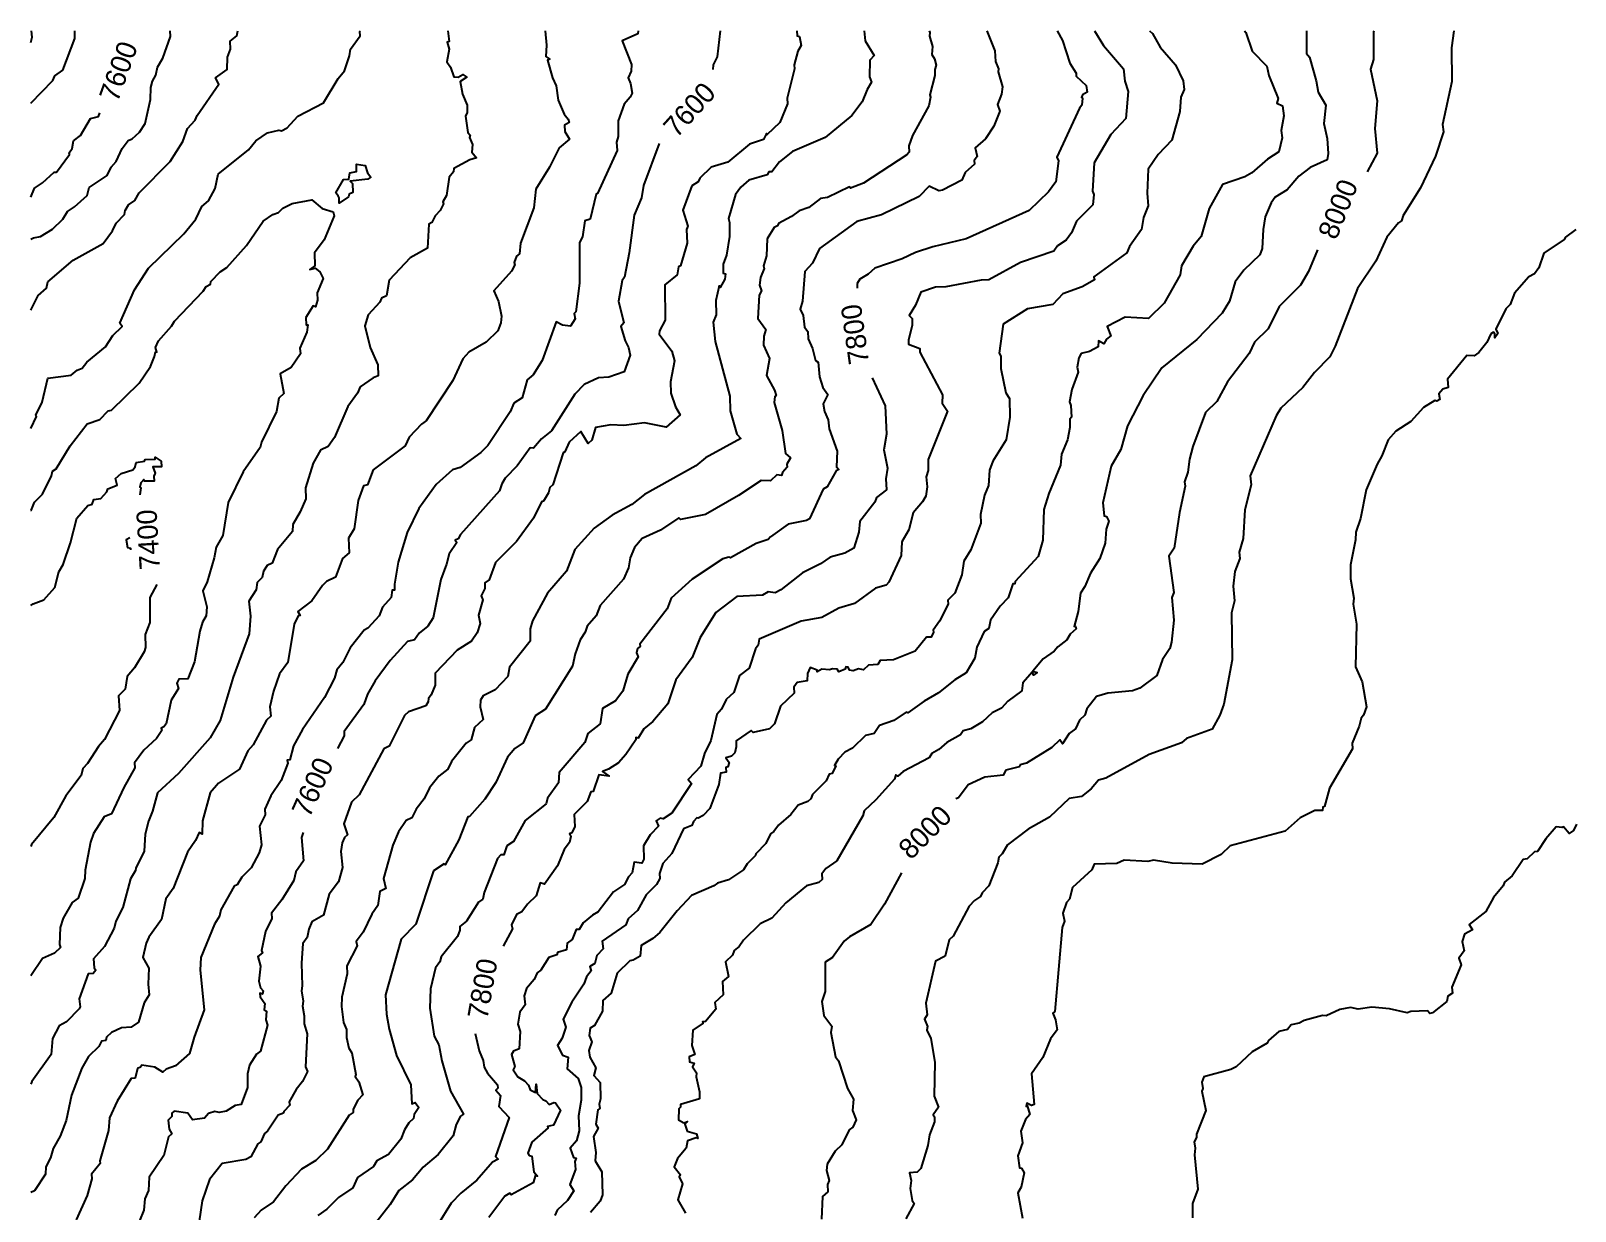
# Model space of a CAD drawing. Extents: x 9339 to 13216, y 3769 to 6935.
# Drawn here: x 9340 to 9920, y 6484 to 6927 of the extents above; entities that cross this region are included whole.
import ezdxf
from ezdxf.enums import TextEntityAlignment as Align

# ---------------------------------------------------------------- set-up
doc = ezdxf.new("R2010")
doc.units = 0
doc.header["$MEASUREMENT"] = 0
for name, color, linetype in [('DTM_SURFACE_CON', 9, 'Continuous'), ('DTM_SURFACE_ICON', 251, 'Continuous'), ('DTM_TEXT_ICON', 251, 'Continuous')]:
    doc.layers.add(name, color=color, linetype=linetype)
doc.styles.add('TMODELF', font='tmodelf')

msp = doc.modelspace()

# ---------------------------------------------------------------- linework, layer by layer
at = {"layer": 'DTM_SURFACE_CON', "linetype": 'Continuous', "flags": 128}
for points, elevation in [([(9340.12, 6922.56), (9340.6, 6924.64), (9340.29, 6926.98)], 2340.86), ([(9340.12, 6899.83), (9348.32, 6908.37), (9349.05, 6910.07), (9352.08, 6912.27), (9356.64, 6924.07), (9356.58, 6926.98)], 2328.67), ([(9340.12, 6848.9), (9341.15, 6849.3), (9343.74, 6849.81), (9348.24, 6852.57), (9352.08, 6856.4), (9353.84, 6859.21), (9356.51, 6860.93), (9361.26, 6865.28), (9361.97, 6868.19), (9368.78, 6872.71), (9370.24, 6875.84), (9372.07, 6877.99), (9374.38, 6882.81), (9376.64, 6885.88), (9378.18, 6886.48), (9380.92, 6888.94), (9383, 6892.24), (9384.94, 6901.24), (9385.14, 6905.71), (9385.73, 6908.06), (9387, 6910.36), (9387.68, 6913.34), (9389.69, 6916.8), (9392.54, 6924.91), (9392.33, 6926.98)], 2304.29), ([(9340.12, 6822.22), (9340.15, 6822.24), (9342.84, 6827.75), (9346.04, 6830.49), (9346.49, 6832.89), (9355.93, 6840.96), (9367.2, 6847.26), (9370.69, 6851.95), (9372.06, 6854.9), (9375.27, 6858.1), (9375.49, 6859.55), (9376.76, 6861.72), (9379.17, 6863.31), (9380.75, 6866.22), (9392.35, 6877.93), (9397.19, 6885.43), (9398.92, 6890.42), (9401.76, 6893.49), (9402.48, 6895.21), (9410.65, 6907.02), (9409.39, 6909.4), (9413.75, 6912.45), (9413.89, 6917.14), (9415.07, 6920.08), (9414.93, 6923.09), (9417.37, 6925.06), (9417.76, 6926.98)], 2292.1), ([(9533.04, 6926.98), (9533.58, 6921.62), (9533.3, 6917.31), (9534.89, 6916.32), (9533.9, 6916.02), (9535.79, 6909.33), (9537.24, 6906.34), (9538.02, 6901.04), (9540.26, 6895.73), (9541.74, 6893.84), (9542.09, 6892.65), (9540.4, 6891.6), (9540.41, 6889.21), (9542.19, 6886.33), (9538.37, 6883.08), (9534.69, 6875.86), (9529.54, 6867.63), (9528.79, 6860.6), (9523.79, 6847.37), (9523.43, 6843.29), (9522.32, 6842.47), (9521.4, 6840.06), (9521.73, 6839.23), (9520.4, 6836.79), (9513.88, 6829.52), (9515.58, 6825.45), (9516.69, 6819.91), (9516.44, 6817.49), (9515.28, 6814.4), (9510.89, 6810.26), (9504.5, 6806.44), (9502.23, 6803.97), (9498.43, 6795.83), (9488.47, 6780.64), (9486.64, 6779.48), (9482.04, 6774.6), (9480.56, 6771.29), (9468.5, 6762.29), (9466.47, 6756.63), (9464.9, 6756.27), (9462.87, 6750.83), (9461.47, 6740.13), (9459.27, 6736.69), (9459.54, 6731.11), (9457, 6729.04), (9454.42, 6722.09), (9451.07, 6720.36), (9449.55, 6718.93), (9445.5, 6713.15), (9440.33, 6709.22), (9441.1, 6707.69), (9440.41, 6707.49), (9438.91, 6704.41), (9436.54, 6690.09), (9433.44, 6685.79), (9431.15, 6679.31), (9429.72, 6673.43), (9430.12, 6669.94), (9428.51, 6668.37), (9423.52, 6659.12), (9421.53, 6656.88), (9418.34, 6650.04), (9410.46, 6644.77), (9407.44, 6641.09), (9404.46, 6630.61), (9404.44, 6625.68), (9403.27, 6626.25), (9401.93, 6623.25), (9398.91, 6618.89), (9393.56, 6605.19), (9390.81, 6601.31), (9389.18, 6593.64), (9384.4, 6587), (9383.36, 6584.75), (9382.1, 6579.31), (9384.32, 6575.39), (9384.11, 6569.38), (9384.48, 6565.3), (9382.68, 6562.34), (9380.48, 6555.14), (9377.7, 6553.24), (9374.16, 6553.03), (9370.42, 6551.2), (9368.48, 6549.44), (9368.2, 6548.28), (9366.6, 6548), (9365.62, 6546.03), (9361.73, 6542.19), (9359.26, 6537.86), (9355.41, 6527.71), (9353.36, 6518.27), (9351.06, 6512.28), (9348.43, 6507.66), (9347.51, 6504.18), (9345.72, 6500.82), (9345.56, 6498.08), (9341.42, 6491.84), (9340.12, 6491.18)], 2292.1), ([(9340.12, 6777.87), (9342.29, 6782.37), (9342.04, 6782.81), (9344.36, 6787.67), (9346.51, 6796.73), (9355.21, 6797.82), (9357.49, 6799.72), (9359.39, 6800.49), (9361.11, 6802.69), (9368.13, 6808.51), (9370.87, 6812.75), (9374.35, 6816.11), (9373.55, 6817.38), (9379.04, 6829.81), (9384.21, 6837.94), (9397.56, 6850.89), (9401.99, 6856.32), (9404.23, 6861.15), (9406.78, 6863.24), (9409.3, 6867.86), (9410.44, 6873.25), (9421.71, 6882.37), (9424.5, 6885.73), (9428.91, 6888.67), (9433.21, 6889.78), (9434.17, 6889.43), (9436.27, 6890.59), (9440.32, 6895.02), (9449.91, 6899.94), (9455.42, 6909.07), (9457.78, 6911.95), (9459.68, 6917.56), (9460.08, 6920.11), (9463.69, 6925.1), (9463.6, 6926.74), (9463.79, 6926.98)], 2279.9), ([(9496.61, 6926.98), (9497.06, 6923.05), (9496.26, 6922.72), (9497.05, 6920.07), (9496.18, 6915.33), (9497.59, 6913.31), (9498.84, 6909.72), (9500.49, 6909.59), (9502.15, 6910.67), (9503.64, 6909.63), (9501.25, 6907.93), (9502.02, 6903.19), (9503.82, 6899.1), (9503.77, 6896.3), (9503.14, 6895), (9504.1, 6888.81), (9504.93, 6887.84), (9504.75, 6886.97), (9505.79, 6884.35), (9505.53, 6881.49), (9507.26, 6879.41), (9504.85, 6878.59), (9498.82, 6875.31), (9498.69, 6874.16), (9497.03, 6872.08), (9496.05, 6865.17), (9494.68, 6862.88), (9494.94, 6862.1), (9493.66, 6859.58), (9491.86, 6857.55), (9490.62, 6855.09), (9489.48, 6854.51), (9488.92, 6845.51), (9482.43, 6841.82), (9474.5, 6833.52), (9473.56, 6827.59), (9471.71, 6826.77), (9471.01, 6825.25), (9466.62, 6820.41), (9465.37, 6816.3), (9467.43, 6808.19), (9470.34, 6801.68), (9470.42, 6797.52), (9468.56, 6796.85), (9463.72, 6793.39), (9462.71, 6791.05), (9458.99, 6786.11), (9454.06, 6774.46), (9451.68, 6771.06), (9448.77, 6769.69), (9445.99, 6764.81), (9443.21, 6755.58), (9443.24, 6751.47), (9441.19, 6746.55), (9438.36, 6741.84), (9438.33, 6739.2), (9432.6, 6732.41), (9430.69, 6727.35), (9428.77, 6726.38), (9427.38, 6724.28), (9426.92, 6721.9), (9425, 6720), (9424.68, 6717.28), (9421.87, 6712.99), (9422.53, 6707.36), (9422, 6700.77), (9415.98, 6684.53), (9411.19, 6668.24), (9407.45, 6661.82), (9395.45, 6648.42), (9387.57, 6641.15), (9385.77, 6634.2), (9384.23, 6630.55), (9383.02, 6625.68), (9382.65, 6619.31), (9379.51, 6612.91), (9379.43, 6611.97), (9377.54, 6608.85), (9374.61, 6598.18), (9371.97, 6592.93), (9371.34, 6590.36), (9367.68, 6583.44), (9363.56, 6578.83), (9363.88, 6575.54), (9364.53, 6574.61), (9363.5, 6573.36), (9361.66, 6573.28), (9358.19, 6563.85), (9358.65, 6560.91), (9358.29, 6560.05), (9353.49, 6555.22), (9350.79, 6553.78), (9348.23, 6548.92), (9347.75, 6542.99), (9340.48, 6532.86), (9340.12, 6531.85)], 2279.9), ([(9567.99, 6926.98), (9567.84, 6925.86), (9562.03, 6923.23), (9565.47, 6914.31), (9565.4, 6911.89), (9564.23, 6909.33), (9565.14, 6907.28), (9565.7, 6903.6), (9564.99, 6902.05), (9562.78, 6899.51), (9560.51, 6893.28), (9560.43, 6887.31), (9559.91, 6885.29), (9560.05, 6882.11), (9552.69, 6865.92), (9552.22, 6865.67), (9549.99, 6856.38), (9547.99, 6855.77), (9547.04, 6849.75), (9546, 6847.61), (9545.91, 6832.36), (9544.58, 6821.52), (9544.02, 6820.9), (9544.36, 6818.96), (9542.64, 6816.21), (9539.53, 6816.59), (9537.16, 6817.77), (9531.91, 6803.37), (9528.52, 6797.99), (9526.36, 6796.12), (9524.45, 6789.36), (9521.37, 6787.36), (9519.99, 6784.05), (9511.53, 6771.46), (9508.89, 6768.86), (9501.25, 6763.2), (9498.28, 6762.28), (9492.21, 6756.78), (9485.67, 6747.79), (9481.36, 6738.74), (9477.96, 6727.63), (9476.56, 6719.47), (9476.61, 6717.11), (9475.67, 6717.22), (9475.28, 6714.38), (9472.11, 6710.74), (9470.77, 6707.56), (9466.56, 6702.87), (9465.13, 6702.15), (9459.91, 6695.51), (9457.11, 6690.06), (9454.95, 6687.26), (9453.99, 6684.17), (9450.29, 6676.9), (9442.01, 6664.92), (9438.66, 6658.79), (9437.27, 6653.52), (9436.25, 6653.43), (9436.58, 6652.28), (9434.04, 6645.73), (9430.19, 6639.99), (9427.85, 6635.06), (9428.03, 6632.9), (9425.94, 6628.6), (9426.68, 6621.59), (9425.76, 6618.62), (9422.81, 6613), (9419.25, 6609.44), (9417.48, 6606.56), (9416.36, 6606.06), (9411.33, 6597.2), (9410.86, 6594.86), (9408.97, 6591.91), (9403.86, 6579.3), (9403.58, 6574.56), (9405.2, 6559.69), (9401.39, 6549.49), (9399.65, 6543.36), (9394.33, 6538.74), (9390.87, 6537.48), (9389.62, 6536.3), (9386.68, 6538.28), (9381.74, 6538.97), (9381.29, 6538.22), (9380.13, 6537.76), (9379.23, 6534.11), (9377.77, 6533.98), (9372.49, 6525.52), (9369.6, 6519.21), (9369.28, 6514.43), (9365.94, 6503.06), (9366.15, 6502.05), (9362.86, 6498.07), (9363.01, 6496.38), (9361.24, 6490.05), (9357.07, 6480.89)], 2304.29), ([(9627.47, 6926.98), (9627.6, 6925.12), (9628.47, 6924.87), (9629.17, 6921.52), (9627.87, 6919.41), (9626.49, 6914.25), (9626.67, 6912.74), (9623.92, 6901.76), (9624.02, 6899.57), (9621.18, 6892.63), (9616.26, 6888.01), (9616.18, 6888.5), (9615.06, 6886.2), (9609.72, 6884.51), (9601.66, 6877.72), (9595.4, 6875.8), (9591.12, 6871.7), (9590.51, 6870.38), (9588.08, 6868.83), (9584.74, 6859.76), (9586.59, 6853.72), (9586.1, 6852.44), (9586.33, 6847.3), (9583.8, 6838.83), (9583.13, 6838.47), (9582.57, 6835.43), (9578.03, 6831.65), (9578.05, 6818.49), (9575.95, 6814.41), (9575.82, 6813.18), (9580.59, 6806.77), (9581.61, 6803.18), (9580.17, 6795.29), (9580.2, 6791.04), (9581.99, 6785.91), (9583.79, 6783), (9578.49, 6778.36), (9570.35, 6779.88), (9562.57, 6779), (9557.7, 6779.14), (9551.96, 6778.19), (9550.55, 6773.38), (9549.16, 6772.15), (9546.5, 6776.63), (9542.11, 6772.67), (9540.44, 6769.08), (9539.82, 6768.7), (9536, 6756.74), (9534.88, 6755.62), (9534.32, 6753.64), (9532.49, 6750.61), (9531.73, 6750.27), (9528.69, 6744.2), (9522.35, 6735.43), (9514.42, 6727.51), (9512.07, 6721.06), (9510.44, 6719.86), (9510.4, 6717.78), (9509.13, 6714.98), (9509.65, 6713.51), (9508.13, 6707.74), (9508.66, 6704.66), (9507.63, 6701.21), (9505.4, 6698.01), (9500.12, 6694.61), (9491.86, 6686), (9491.76, 6681.51), (9490.34, 6677.85), (9489.28, 6676.51), (9489.22, 6675.23), (9488.35, 6673.82), (9481.84, 6671.53), (9480.36, 6670.13), (9474.57, 6658.61), (9472.56, 6657.69), (9463.27, 6640.42), (9460.48, 6637.67), (9457.5, 6629.48), (9458.98, 6625.43), (9457.81, 6624.36), (9456.87, 6622.43), (9456.44, 6619.09), (9457.06, 6613.13), (9455.52, 6607.78), (9451.98, 6603.15), (9449.93, 6595.19), (9445.53, 6592.7), (9444.35, 6590.04), (9443.73, 6586.85), (9442.22, 6584.66), (9441.71, 6577.23), (9441.95, 6568.78), (9441.6, 6566.8), (9442.32, 6562.96), (9442, 6561.07), (9442.7, 6557.49), (9442.63, 6554.43), (9443.81, 6550.74), (9443.13, 6538.3), (9443.89, 6536.56), (9442.09, 6532.86), (9439.69, 6529.88), (9437, 6525.19), (9437.22, 6523.95), (9435.06, 6521.64), (9434.93, 6520.96), (9432.85, 6520.25), (9428.93, 6514.15), (9427.83, 6513.33), (9426.35, 6510.18), (9425.28, 6509.49), (9422.66, 6504.59), (9420.78, 6503.52), (9411.88, 6502.07), (9407.09, 6496.1), (9404.38, 6488.1), (9403.26, 6480.4)], 2328.67), ([(9652.75, 6926.98), (9653.21, 6923.22), (9656.5, 6917.77), (9654.93, 6916.04), (9654.75, 6909.73), (9655.5, 6907.72), (9653.85, 6904.98), (9651.98, 6900.33), (9648.18, 6895.27), (9638.16, 6886.98), (9625.84, 6881.68), (9621.01, 6877.86), (9618.11, 6874.12), (9616.96, 6874.12), (9616.43, 6873.03), (9609.53, 6871.03), (9606.55, 6868.37), (9604.48, 6865.55), (9601.85, 6856.57), (9602.27, 6855.14), (9602.24, 6849.79), (9601.1, 6842.88), (9599.85, 6839.49), (9599.84, 6836.11), (9600.78, 6835.81), (9600.44, 6833.79), (9598.73, 6830.76), (9598.35, 6831.32), (9597.12, 6825.8), (9597.21, 6820.43), (9596.16, 6817.67), (9596.89, 6810.39), (9602.34, 6790), (9602.53, 6784.48), (9604.99, 6775.67), (9606.44, 6774.02), (9593.26, 6766.76), (9589.66, 6763.79), (9570.31, 6753.01), (9565.6, 6749.34), (9558.27, 6745.26), (9551.51, 6740.38), (9544.26, 6732.48), (9541.04, 6724.33), (9533.94, 6716), (9528.28, 6705.62), (9527.48, 6702.63), (9527.48, 6698), (9519.66, 6688.24), (9519.12, 6684.76), (9514.33, 6679.76), (9509.77, 6677.53), (9508.79, 6675.87), (9508.69, 6673.44), (9509.77, 6668.68), (9506.63, 6665.66), (9505.32, 6661.06), (9503.43, 6659.75), (9497.99, 6652.95), (9496.61, 6649.98), (9493.17, 6647.39), (9489.74, 6643.03), (9487.74, 6638.91), (9484.65, 6635.01), (9483.03, 6631.76), (9480.89, 6630.72), (9478.07, 6626.55), (9475.9, 6621.56), (9472.48, 6608.94), (9473.26, 6605.24), (9471.07, 6604.17), (9470.34, 6598.9), (9468.09, 6595.62), (9464.77, 6588.84), (9462.22, 6585.4), (9462.51, 6583.72), (9458.69, 6576.18), (9458.83, 6573.19), (9456.78, 6564.45), (9456.67, 6560.98), (9457.43, 6554.96), (9458.57, 6552.41), (9458.52, 6549.32), (9459.39, 6545.35), (9460.52, 6543.63), (9462.04, 6535.5), (9461.77, 6534.76), (9463.22, 6532.77), (9464.66, 6527.84), (9462.77, 6525.87), (9461.1, 6522.5), (9461.01, 6521.27), (9459.51, 6520.25), (9451.45, 6507.45), (9446.99, 6503.21), (9441.67, 6499.93), (9435.76, 6493.66), (9431.15, 6487.74), (9426.51, 6484.57), (9423.86, 6481.7)], 2340.86), ([(9677.22, 6926.98), (9677.44, 6926.41), (9677.34, 6925.02), (9678.46, 6921.17), (9678.13, 6918.08), (9679.2, 6916.48), (9679.76, 6914.17), (9679.24, 6912.47), (9679.32, 6910.28), (9677.44, 6903.01), (9677.69, 6902.06), (9676.99, 6898.87), (9670.96, 6887.73), (9669.49, 6883.83), (9669.6, 6881.44), (9668.83, 6880.5), (9652.51, 6869.89), (9647.6, 6868.01), (9647.31, 6868.45), (9639.04, 6864.41), (9636.41, 6864.11), (9632.06, 6860.7), (9628.41, 6859.41), (9625.53, 6857.33), (9620.58, 6854.73), (9620.28, 6853.85), (9619.03, 6853.27), (9616.43, 6849.01), (9616.09, 6842.58), (9615.01, 6838.85), (9615.24, 6837.83), (9613.84, 6834.5), (9613.45, 6831.57), (9614.26, 6829.49), (9613.38, 6827.83), (9612.85, 6819.06), (9615.92, 6814.94), (9615.15, 6812.42), (9615.03, 6809.09), (9617.22, 6804.04), (9616.09, 6797.68), (9619.16, 6792.19), (9619.79, 6790.18), (9619.26, 6789.8), (9618.99, 6787.56), (9621.98, 6777.06), (9623.28, 6768.48), (9625.1, 6766.75), (9623.77, 6764.4), (9623.92, 6763.27), (9622.14, 6761.32), (9621.72, 6760.21), (9619.97, 6760.37), (9617.68, 6758.19), (9614.16, 6758.28), (9605.66, 6752.69), (9593.22, 6745.58), (9583.89, 6743.64), (9583.25, 6744.24), (9576.33, 6739.63), (9569.51, 6736.58), (9566.6, 6733.12), (9565, 6729.35), (9564.37, 6725.53), (9562.43, 6721.31), (9553.68, 6711.36), (9552.21, 6707.49), (9548.83, 6703.69), (9548.05, 6701.41), (9546.16, 6698.55), (9544.32, 6693.34), (9543.4, 6688.68), (9533.19, 6672.5), (9529.37, 6670.08), (9524.88, 6659.86), (9521.72, 6657.74), (9518.92, 6654.5), (9514.61, 6645.04), (9510.5, 6638.79), (9504.75, 6632.31), (9504.13, 6632.12), (9500.75, 6623.53), (9495.52, 6614.12), (9495.13, 6614.5), (9491.18, 6611.87), (9484.58, 6591.82), (9479.07, 6586.29), (9473.23, 6565.37), (9473.57, 6558.12), (9474.55, 6552.5), (9477.26, 6542.6), (9482.65, 6531.6), (9483.09, 6524.47), (9484.27, 6524.96), (9485.64, 6523.08), (9483.98, 6520.47), (9483.69, 6518.96), (9481.88, 6517.29), (9480.26, 6514.74), (9478.95, 6511.19), (9474.3, 6505.44), (9469.97, 6503.02), (9468.63, 6501), (9462.72, 6496.85), (9460.89, 6493), (9455.57, 6489.29), (9451.18, 6484.94), (9447.81, 6482.63)], 2353.06), ([(9698.75, 6926.98), (9701.84, 6919.51), (9702.1, 6915.52), (9703.18, 6912.69), (9703.05, 6911.65), (9704.65, 6906.01), (9704.35, 6903.18), (9702.81, 6899.38), (9703.72, 6896.84), (9701.46, 6891.25), (9698.24, 6886.48), (9694.37, 6883.09), (9695.16, 6879.89), (9694.11, 6878.36), (9694.12, 6877.03), (9690.73, 6873.84), (9689.43, 6870.93), (9682.17, 6867.2), (9680.8, 6866.98), (9677.14, 6868.77), (9673.43, 6864.91), (9659.34, 6858.03), (9650.07, 6855.49), (9636.01, 6845.35), (9633.41, 6839.85), (9630.54, 6836.67), (9629.68, 6825.6), (9628.75, 6822.62), (9629.84, 6820.21), (9630.34, 6815.81), (9631.66, 6814.22), (9631.72, 6811.4), (9633.43, 6807.88), (9634.48, 6803.35), (9635.55, 6802.68), (9635.98, 6797.18), (9637.32, 6793.19), (9639.15, 6790.53), (9637.36, 6787.1), (9637.95, 6784.17), (9639.3, 6781.05), (9639.62, 6777.71), (9642.68, 6769.34), (9642.42, 6763.45), (9643.24, 6762.47), (9642.23, 6761.94), (9638.89, 6755.93), (9637.42, 6755.01), (9632.29, 6743.87), (9631.2, 6743.28), (9624.28, 6741.94), (9617.57, 6737.23), (9616.73, 6736.13), (9612.24, 6734.66), (9602.58, 6729.33), (9602.02, 6729.58), (9599.72, 6728.87), (9588.18, 6721.3), (9580.36, 6714.2), (9578.87, 6710.2), (9568.55, 6696.94), (9568.68, 6695.98), (9567.78, 6695.32), (9567.3, 6693.63), (9567.92, 6692.16), (9564.14, 6685.6), (9562.23, 6679.32), (9559.51, 6675.66), (9554.55, 6672.78), (9553.69, 6666.97), (9549.14, 6663.38), (9547.91, 6660.05), (9538.28, 6648.76), (9538.04, 6644.86), (9533.93, 6639.18), (9533.42, 6637.03), (9525.62, 6630.79), (9521.14, 6622.9), (9518.76, 6621.24), (9517.62, 6617.92), (9516.43, 6617.9), (9515.22, 6616.47), (9510.21, 6603.74), (9509.7, 6601.23), (9508.11, 6600.16), (9503.63, 6592.97), (9501.11, 6591.04), (9501.1, 6589.67), (9500.13, 6587.25), (9494.08, 6579.64), (9493.57, 6577.73), (9491.94, 6575.46), (9490.05, 6567.62), (9489.83, 6560.33), (9491.48, 6549.9), (9493.23, 6546.55), (9494.29, 6540.64), (9497.53, 6529.2), (9502.43, 6520.59), (9501.34, 6519.89), (9499.74, 6516.68), (9498.59, 6512.45), (9492.95, 6505.4), (9487.35, 6500.75), (9483.36, 6495.92), (9478.21, 6492.01), (9474.9, 6486.76), (9469.55, 6479.87)], 2365.25), ([(9739.23, 6926.98), (9742.54, 6921.44), (9750.02, 6912.71), (9750.58, 6908.1), (9751.82, 6904.21), (9750.98, 6894.16), (9745.28, 6888.13), (9739.06, 6877.46), (9738.43, 6866.89), (9738.99, 6865.62), (9738.55, 6861.78), (9732.47, 6855.63), (9730.6, 6851.25), (9728.54, 6848.41), (9725.33, 6846.4), (9723.97, 6844.31), (9711.43, 6840.14), (9699.6, 6833.53), (9696.64, 6833.47), (9683.36, 6830.93), (9679.51, 6830.82), (9673.98, 6828.95), (9672.05, 6824.14), (9669.67, 6820.18), (9670.78, 6819.08), (9670.74, 6816.42), (9669.4, 6811.08), (9669.42, 6809.41), (9673.64, 6807.77), (9673.64, 6806.42), (9682.16, 6790.4), (9682.07, 6787.28), (9684.08, 6784.28), (9676.74, 6766.13), (9676.84, 6762.04), (9675.99, 6759.72), (9676.4, 6755.96), (9675.86, 6752.43), (9674.71, 6750.3), (9671.16, 6746.23), (9669.58, 6739.79), (9666.87, 6735.31), (9666.68, 6730.12), (9662.05, 6720.19), (9661.02, 6719.03), (9657.01, 6717.92), (9649.2, 6712.12), (9643.24, 6710.43), (9636.92, 6706.85), (9629.13, 6705.57), (9613.4, 6698.82), (9612.96, 6696.47), (9612.01, 6695.2), (9609.62, 6687.87), (9606.05, 6685.21), (9603.85, 6678.76), (9601, 6676.18), (9599.29, 6672.54), (9597.5, 6670.53), (9595.27, 6660.75), (9592.82, 6655.9), (9591.48, 6651.17), (9586.76, 6646.16), (9587.98, 6644.6), (9580.57, 6633.47), (9577.36, 6631.42), (9576.28, 6631.61), (9574.67, 6630.58), (9575.62, 6628.6), (9572.46, 6625.35), (9570.04, 6621.23), (9570.15, 6616.21), (9569.37, 6614.7), (9566.45, 6615.1), (9565.78, 6611.17), (9564.3, 6609.6), (9562.86, 6606.74), (9558.76, 6603.95), (9552.95, 6596.47), (9550.81, 6595.29), (9547.32, 6592.35), (9545.89, 6589.81), (9544.77, 6589.82), (9543.16, 6586.11), (9541.39, 6584.74), (9541.04, 6582.24), (9537.69, 6581.2), (9537.5, 6580.42), (9534.52, 6579.39), (9531.5, 6574.63), (9530.14, 6573.6), (9528.96, 6571.07), (9526.14, 6567.69), (9525.18, 6564.93), (9525.57, 6561.57), (9523.52, 6558.91), (9522.77, 6554.38), (9523.67, 6551.6), (9523.37, 6545.08), (9521.15, 6544.24), (9520.42, 6543.02), (9521.7, 6538.46), (9521.08, 6537.22), (9522.84, 6534.6), (9525.37, 6533.08), (9526.86, 6531.48), (9527.41, 6529.66), (9529.5, 6528.69), (9529.73, 6531.8), (9530.02, 6528.39), (9532.15, 6526.06), (9533.39, 6525.63), (9534.64, 6524.27), (9536.29, 6525.01), (9536.91, 6524.84), (9538.82, 6522.13), (9536.15, 6516.41), (9533.94, 6515.92), (9534.15, 6515.42), (9528.12, 6510.08), (9526.57, 6505.92), (9527.06, 6505.14), (9528.1, 6504.81), (9528.77, 6498.95), (9530.26, 6497.28), (9529.41, 6497.66), (9528.55, 6494.84), (9520.38, 6490.36), (9519.88, 6490.95), (9517.96, 6489.79), (9511.92, 6481.81)], 2389.63), ([(9759.82, 6926.98), (9760.97, 6925.95), (9763.8, 6920.83), (9769.58, 6914.3), (9772.42, 6908.19), (9772.9, 6905.02), (9771.59, 6902.06), (9771.26, 6896.71), (9768.22, 6885.99), (9763.05, 6880.61), (9759.32, 6875.14), (9758.95, 6866.11), (9759.3, 6861.35), (9757.62, 6856.94), (9756.83, 6852.42), (9752.38, 6846.04), (9751.32, 6843.69), (9738.94, 6834.68), (9739.16, 6833.59), (9734.53, 6830.91), (9727.3, 6828.35), (9723.55, 6824.27), (9714.12, 6822.76), (9704.89, 6816.97), (9703.41, 6806.13), (9704, 6804.92), (9704.04, 6800.35), (9705.97, 6791.17), (9707.36, 6789.09), (9707.41, 6782.05), (9706.01, 6773.61), (9701.08, 6765.58), (9699.74, 6762.23), (9699.37, 6756.41), (9697.89, 6752.75), (9696.43, 6745.5), (9696.59, 6742.34), (9692.83, 6732.31), (9690.12, 6728.09), (9689.39, 6722.87), (9686.76, 6716), (9684.11, 6713.46), (9684.24, 6711.96), (9681.04, 6705.48), (9678.7, 6702.17), (9678.83, 6701.37), (9677.88, 6699.54), (9676.16, 6699.53), (9671.96, 6694.29), (9663.77, 6690.98), (9658.79, 6690.77), (9657.86, 6689.33), (9654.44, 6689.08), (9652.58, 6687.22), (9650.71, 6687.66), (9648.67, 6686.91), (9647.21, 6687.17), (9646.71, 6688.28), (9645.85, 6688.38), (9645.6, 6687.47), (9643.29, 6686.49), (9642.66, 6687.59), (9640.92, 6687.71), (9639.78, 6687.28), (9636.88, 6687.55), (9635.16, 6686.52), (9635.16, 6687.21), (9632.49, 6688.13), (9631.53, 6685.85), (9631.45, 6683.09), (9627.65, 6682.57), (9626.4, 6680.74), (9626.56, 6678.56), (9621.36, 6673.61), (9619.14, 6666.99), (9617.21, 6665.09), (9611.14, 6663.75), (9610.34, 6664.57), (9604.74, 6660.68), (9604.78, 6658.4), (9604.2, 6656.14), (9603.03, 6654.83), (9600.83, 6654.24), (9602.18, 6652.5), (9601.6, 6650.89), (9600.89, 6650.6), (9600.96, 6648.9), (9598.82, 6648.54), (9598.25, 6644.2), (9594.81, 6635.21), (9592.35, 6632.57), (9590.45, 6631.57), (9590.03, 6631.8), (9588.72, 6630.41), (9588.15, 6628.89), (9585, 6627.58), (9580.67, 6618.41), (9577.18, 6614.59), (9575.98, 6610.84), (9576.17, 6608.98), (9574.85, 6606.75), (9570.93, 6602.81), (9567.7, 6596.96), (9564.23, 6593.91), (9563.4, 6591.61), (9554.42, 6585.44), (9554.89, 6582.59), (9552.51, 6580.14), (9551.66, 6577.13), (9549.87, 6576.01), (9550.29, 6574.33), (9548.56, 6572.1), (9547.53, 6569.36), (9543.13, 6562.56), (9539.81, 6556.21), (9540.78, 6553.23), (9539.52, 6549.1), (9537.77, 6546.3), (9539.6, 6542.73), (9541.71, 6542.02), (9541.38, 6537.6), (9545.43, 6533.99), (9546.6, 6530.6), (9546.58, 6525.86), (9545.54, 6520), (9545.83, 6514.29), (9544.78, 6510.62), (9542.49, 6507.79), (9543.75, 6504.27), (9544.67, 6504.04), (9544.17, 6502.85), (9544.41, 6499.81), (9542.35, 6494.17), (9543.82, 6491.8), (9541.49, 6488.22), (9537.57, 6484.62), (9536.71, 6482.51)], 2401.82), ([(9795.48, 6926.98), (9795.93, 6926.37), (9798.38, 6919.41), (9803.86, 6913.68), (9804.56, 6910.22), (9808.07, 6901.6), (9807.58, 6899.86), (9809.78, 6898.91), (9810.24, 6895.12), (9809.19, 6889.61), (9809.57, 6886.85), (9808.33, 6881.57), (9804.09, 6878.87), (9798.2, 6873.75), (9795.65, 6872.25), (9787.26, 6869.36), (9782.17, 6860.4), (9779.21, 6849.78), (9776.24, 6846.18), (9771.79, 6838.82), (9771.36, 6835.44), (9765.32, 6824.79), (9759.42, 6819.12), (9750.67, 6819.58), (9743.95, 6816.13), (9745.32, 6812.63), (9743.71, 6811.36), (9742.74, 6809.61), (9740.76, 6810.66), (9740.52, 6808.51), (9737.27, 6806.72), (9734.2, 6805.92), (9733.37, 6804.28), (9732.71, 6800.81), (9733.06, 6798.99), (9730.67, 6792.5), (9729.77, 6787.84), (9730.32, 6786.38), (9730.51, 6782.02), (9730, 6781.37), (9729.95, 6778.25), (9729.07, 6773.57), (9726.82, 6768.14), (9726.42, 6764.02), (9722.1, 6753.45), (9720.2, 6747.38), (9719.79, 6735.88), (9718.04, 6729.77), (9709.42, 6720.37), (9709.26, 6719.49), (9708.55, 6719.57), (9706.81, 6714.23), (9703.81, 6711.13), (9700.16, 6705.87), (9699.51, 6702.75), (9697.78, 6701.61), (9695.1, 6695.76), (9694.24, 6691.63), (9691.06, 6686.14), (9686.79, 6683.47), (9680.71, 6678.65), (9675.28, 6675.52), (9669.1, 6671.13), (9668.49, 6671.37), (9663.91, 6668.33), (9658.57, 6666.38), (9656.56, 6663.39), (9653.27, 6662.6), (9648.39, 6657.87), (9645.55, 6656.4), (9643, 6653.82), (9641.62, 6651.41), (9642.18, 6651.29), (9640.77, 6648.42), (9639.65, 6648.19), (9638.46, 6645.6), (9633.41, 6640.47), (9632.76, 6638.84), (9631.6, 6637.87), (9628.03, 6636.51), (9625.28, 6632.97), (9620.69, 6629.02), (9618.87, 6626.65), (9617.61, 6625.78), (9615.9, 6622.18), (9612.1, 6618.25), (9611.95, 6617.57), (9608.86, 6614.55), (9607.46, 6612.2), (9601.88, 6608.47), (9597.74, 6607.2), (9596.43, 6606.2), (9588.02, 6602.68), (9582.6, 6596.87), (9576.06, 6588.69), (9573.43, 6586.46), (9569.07, 6583.86), (9568.71, 6579.91), (9566.15, 6578.32), (9564.83, 6578.16), (9560.14, 6573.5), (9557.9, 6565.97), (9554.73, 6563.22), (9554.57, 6559.22), (9551.64, 6553.88), (9549.97, 6552.88), (9549.64, 6550.11), (9550.58, 6547.72), (9549.51, 6544.42), (9549.84, 6542.01), (9552.12, 6537.92), (9551.34, 6535.13), (9553.67, 6532.52), (9553.86, 6526.28), (9553.3, 6524.32), (9553.58, 6522.67), (9552.9, 6522.24), (9552.14, 6516.8), (9552.98, 6515.31), (9551.17, 6512.25), (9552.04, 6506.17), (9551.8, 6503.06), (9554.33, 6498.92), (9554.58, 6490.27), (9553.66, 6487.89), (9550.04, 6483.67)], 2414.02), ([(9818.75, 6926.98), (9818.69, 6918.5), (9819.91, 6917.1), (9822.38, 6908.3), (9823.09, 6903.94), (9826, 6899.14), (9825.24, 6892.18), (9826.53, 6886.57), (9826.89, 6881.03), (9826.54, 6878.66), (9820.1, 6875.68), (9815.86, 6872.45), (9811.54, 6867.3), (9807.04, 6864.54), (9805.48, 6862.45), (9803.27, 6857.27), (9802.46, 6852.44), (9802.06, 6845.36), (9801.24, 6842.99), (9795.22, 6837.25), (9791.99, 6832.78), (9789.84, 6825.54), (9787.08, 6821.06), (9777.54, 6811.19), (9764.42, 6800.57), (9757.41, 6790.22), (9751.61, 6778.76), (9749.08, 6769.93), (9745.48, 6763.63), (9742.36, 6749.92), (9742.81, 6745.05), (9743.68, 6744.84), (9744.61, 6743.03), (9743.57, 6740.06), (9743.24, 6734.82), (9741.19, 6729.1), (9737.66, 6723.54), (9735.52, 6718.57), (9733.91, 6716.06), (9733.12, 6709.15), (9731.52, 6703.55), (9732.12, 6703.6), (9732.3, 6702.67), (9730.04, 6700.69), (9728.88, 6698.57), (9725.39, 6695.95), (9724.12, 6694.33), (9719.89, 6691.38), (9716.11, 6686.8), (9717.63, 6686.3), (9716.29, 6685.22), (9715.89, 6686.49), (9712.26, 6682.35), (9711.97, 6679.43), (9706.72, 6675.51), (9704.35, 6672.85), (9700.86, 6671.14), (9697.21, 6667.81), (9692.79, 6665.19), (9689.92, 6664.39), (9688.89, 6662.9), (9683.77, 6659.97), (9680.78, 6657.38), (9678.21, 6655.89), (9677.14, 6654.23), (9667.41, 6649.08), (9665.38, 6647.36), (9664.62, 6647.94), (9664.14, 6646.3), (9657.14, 6638.53), (9652.78, 6634.44), (9652.3, 6632.56), (9642.46, 6615.66), (9638.43, 6612.69), (9636.9, 6610.81), (9637.03, 6608.65), (9635.77, 6607.5), (9631.17, 6606.2), (9623.41, 6599.85), (9618.11, 6594.12), (9613.74, 6592.01), (9607.52, 6585.92), (9605.82, 6583.46), (9603.98, 6582.04), (9603.43, 6580.24), (9600.8, 6577.74), (9601.83, 6572.29), (9599.59, 6570.31), (9599.81, 6565.38), (9596.72, 6562.46), (9597.09, 6559.96), (9593.22, 6555.3), (9592.13, 6555.26), (9592.34, 6554.76), (9588.54, 6552.06), (9588.14, 6546.3), (9589.21, 6542.96), (9587.06, 6542.12), (9587.24, 6540.27), (9589.01, 6539.66), (9588.33, 6538.3), (9589.84, 6536.07), (9589.68, 6534.58), (9590.96, 6528.95), (9591, 6526.33), (9583.89, 6524.2), (9583.86, 6523.18), (9583.28, 6522.53), (9583.16, 6518.45), (9585.12, 6517.35), (9586.44, 6517.79), (9585.52, 6516.84), (9586.37, 6514.24), (9589.86, 6513.21), (9590.38, 6511.48), (9589.79, 6511.67), (9586.47, 6510.62), (9586.04, 6507.88), (9582.7, 6503.9), (9581.5, 6500.78), (9583.8, 6497.88), (9583.41, 6497.13), (9584.57, 6494.44), (9582.92, 6488.42), (9585.7, 6483.43)], 2426.21), ([(9874.07, 6926.98), (9873.1, 6920.61), (9873.26, 6907.93), (9869.83, 6891.8), (9870.09, 6889.11), (9867.15, 6879.98), (9861.46, 6868.12), (9855.06, 6857.77), (9854.44, 6855.72), (9853.26, 6854.95), (9848.94, 6849.58), (9844.7, 6840.59), (9837.89, 6830.38), (9829.51, 6808.76), (9827.52, 6804.73), (9821.71, 6798.87), (9817.37, 6793.16), (9809.08, 6785.44), (9807.3, 6782.61), (9797.55, 6760.1), (9797.94, 6756.74), (9795.63, 6747.28), (9795.04, 6736.51), (9793.52, 6731.4), (9793.71, 6729.1), (9791.9, 6724.13), (9791.22, 6718.64), (9791.77, 6713.13), (9790.6, 6708.61), (9790.9, 6690.99), (9787.69, 6674.36), (9786.24, 6670.25), (9783.41, 6665.07), (9773.68, 6661.5), (9771.83, 6659.85), (9759.75, 6655.51), (9743.49, 6646.6), (9740.67, 6645.84), (9738, 6642.64), (9734.38, 6639.78), (9729.74, 6638.97), (9722.34, 6631.98), (9714.25, 6627.5), (9706.59, 6621.65), (9704.58, 6618.22), (9703.28, 6616.98), (9702.94, 6614.82), (9699.59, 6606.29), (9697.1, 6603.67), (9696.42, 6602.27), (9694.19, 6600.74), (9692.2, 6598.6), (9686.21, 6587.38), (9684.69, 6586), (9683.16, 6579.8), (9679.51, 6577.97), (9675.97, 6562.22), (9676.41, 6557.88), (9675.46, 6556.19), (9676.49, 6553.49), (9676.33, 6552.1), (9677.74, 6549.03), (9679.23, 6540.13), (9678.98, 6527.4), (9680.67, 6523.18), (9678.69, 6520.37), (9679.15, 6519.58), (9679.16, 6517.75), (9677.35, 6512.78), (9676.65, 6508.85), (9673.99, 6500.18), (9672.72, 6498.87), (9669.84, 6498.63), (9670.41, 6495.73), (9670.08, 6492.7), (9670.83, 6488.19), (9671.52, 6487.11), (9668.47, 6481.28)], 2450.59), ([(9340.12, 6747.02), (9340.23, 6747.11), (9341.47, 6750.14), (9344.54, 6753.22), (9347.88, 6760.03), (9348.2, 6761.83), (9349.64, 6762.72), (9354.8, 6771.27), (9361.22, 6779.51), (9366.03, 6781.22), (9369.1, 6784.43), (9370.39, 6784.64), (9380.8, 6794.88), (9384.97, 6801.12), (9386.53, 6804.79), (9386.82, 6806.63), (9387.43, 6806.51), (9386.87, 6808.16), (9388.04, 6810.65), (9392.89, 6816.15), (9393.99, 6818.11), (9404.75, 6829.3), (9405.94, 6831.07), (9407.51, 6831.94), (9407.58, 6832.91), (9411.12, 6836.61), (9413.63, 6838.15), (9421.05, 6846.45), (9427.28, 6855.62), (9430.95, 6858.08), (9433.02, 6858.83), (9434.62, 6860.53), (9438.17, 6862.27), (9445.51, 6863.59), (9449.38, 6860.39), (9453.52, 6859.12), (9453.91, 6857.62), (9450.11, 6848.58), (9446.52, 6843.71), (9446.6, 6838.88), (9444.84, 6837.48), (9446.81, 6837.91), (9448.54, 6836.64), (9449.77, 6834.14), (9447.52, 6828.76), (9447.64, 6825.99), (9446.92, 6823.5), (9446.08, 6823.82), (9443.24, 6819.45), (9443.36, 6816.68), (9444.02, 6816.71), (9443.69, 6813.92), (9441.05, 6807.91), (9441.34, 6805.88), (9437.74, 6800.68), (9433.61, 6798.27), (9435, 6790.91), (9433.2, 6789.14), (9432.27, 6784.17), (9426.7, 6772.66), (9426.19, 6770.71), (9419.74, 6761.51), (9414.11, 6750.07), (9412.14, 6737.62), (9409.69, 6733.28), (9408.95, 6729.28), (9406.22, 6720.24), (9404.68, 6716.95), (9406.19, 6710.96), (9405.92, 6707.59), (9404.54, 6705.2), (9403.54, 6701.77), (9401.53, 6690.25), (9399.01, 6683.94), (9395.58, 6683.74), (9394.93, 6682.28), (9395.46, 6680.24), (9392.75, 6675.86), (9390.85, 6667.06), (9390.03, 6665.86), (9388.96, 6665.45), (9389.26, 6664.5), (9387.26, 6661.47), (9382.49, 6657.17), (9378.96, 6652.33), (9379.09, 6650.56), (9374.97, 6643.13), (9370.34, 6633.26), (9367.66, 6632.09), (9363.64, 6625.88), (9362.52, 6622.64), (9360.47, 6612.14), (9360.4, 6608.96), (9357.81, 6601.61), (9355.58, 6600.03), (9352.27, 6594.06), (9351.07, 6590.65), (9350.87, 6584.18), (9351.28, 6583.09), (9348.92, 6581.03), (9344.44, 6578.99), (9340.12, 6572.44)], 2267.71), ([(9919.86, 6852.52), (9915.93, 6849.65), (9915.43, 6848.75), (9907.81, 6843.62), (9905.91, 6838.09), (9904.27, 6835.87), (9902.2, 6834.73), (9896.82, 6828.56), (9895.1, 6824.27), (9893.53, 6822.76), (9889.82, 6815.14), (9890.53, 6813.43), (9889.37, 6811.88), (9889.41, 6813.27), (9888.91, 6814), (9887.9, 6813.3), (9886.45, 6810.12), (9883.37, 6806.35), (9881.6, 6805.06), (9878.93, 6805.17), (9871.62, 6796.3), (9871.84, 6793.15), (9869.84, 6792.57), (9868.42, 6790.86), (9868.73, 6788.75), (9867.7, 6788.06), (9866.95, 6788.31), (9862.64, 6785.73), (9857.95, 6780.41), (9852.29, 6776.77), (9849.39, 6773.59), (9846.98, 6767.5), (9845.22, 6764.45), (9841.13, 6754.85), (9839.06, 6744.02), (9837.28, 6738.95), (9837.19, 6736.03), (9835.24, 6726.71), (9835.31, 6721.45), (9836.51, 6714.12), (9836.21, 6711.85), (9837.49, 6704.37), (9837.15, 6688.38), (9839.58, 6682.8), (9841.24, 6673.41), (9840.18, 6670.27), (9839.23, 6669.12), (9838.49, 6666.14), (9835.83, 6659.8), (9835.99, 6657.69), (9827.33, 6642.94), (9825.44, 6635.95), (9824.93, 6635.71), (9824.69, 6634.45), (9821.88, 6634.54), (9816.35, 6631.73), (9810.7, 6626.78), (9790.15, 6621.27), (9786.73, 6618.01), (9779.54, 6614.35), (9768.32, 6614.79), (9761.37, 6615.9), (9759.15, 6615.4), (9750.33, 6615.91), (9747.52, 6614.6), (9739.04, 6614.39), (9738.24, 6612.27), (9730.99, 6605.59), (9729.85, 6601.22), (9728.63, 6600.05), (9727.31, 6596.02), (9727.92, 6593.05), (9727.07, 6590.58), (9724.3, 6559.05), (9723.52, 6558.48), (9724.52, 6555.93), (9725.19, 6552.24), (9722.74, 6548.82), (9719.85, 6541.87), (9715.6, 6535.69), (9716.54, 6524.17), (9715.62, 6523.87), (9713.8, 6524.74), (9713.54, 6523.5), (9713.88, 6523.9), (9714.98, 6520.4), (9713.36, 6518.54), (9711.5, 6514.22), (9712.24, 6509.8), (9710.38, 6504.98), (9711.1, 6500.47), (9711.79, 6500.33), (9712.79, 6498.54), (9711.64, 6493.19), (9710.42, 6491.08), (9712.19, 6481.61)], 2462.78), ([(9920, 6629.44), (9918.9, 6626.99), (9917.24, 6625.84), (9915.13, 6628.44), (9914.63, 6628.11), (9912.39, 6628.4), (9908.55, 6623.84), (9905.42, 6619.17), (9904.33, 6618.99), (9901.56, 6616.39), (9900.01, 6616.18), (9895.9, 6610.01), (9893.01, 6607.66), (9892.51, 6606.3), (9888.9, 6601.88), (9886, 6596.57), (9879.72, 6591.79), (9881.05, 6589.71), (9878.02, 6588.16), (9877.12, 6585.32), (9877.92, 6581.87), (9875.9, 6579.11), (9876.82, 6576.57), (9873.27, 6568.2), (9873.52, 6565.92), (9871.79, 6564.88), (9871.37, 6562.86), (9866.08, 6558.55), (9865.07, 6558.34), (9864.14, 6559.34), (9857.88, 6559.15), (9856.55, 6558.54), (9849.85, 6560.05), (9843.24, 6560.67), (9838.13, 6559.94), (9835.19, 6560.59), (9831.31, 6559.79), (9826.12, 6557.45), (9824.71, 6557.59), (9817.87, 6555.73), (9816.01, 6554.75), (9813.01, 6554.12), (9811.65, 6552.32), (9808.33, 6551.61), (9804.5, 6548.18), (9803.96, 6547.16), (9798.37, 6544.01), (9792.35, 6538.29), (9790.34, 6537.34), (9780.19, 6534.57), (9779.52, 6532.6), (9779.79, 6530.27), (9779.42, 6529.18), (9780.97, 6522.01), (9777.43, 6513.09), (9777.43, 6511.87), (9776.58, 6510.24), (9776.97, 6507.77), (9776.74, 6505.29), (9777.94, 6492.39), (9776, 6487.03), (9776.02, 6481.66)], 2474.98)]:
    msp.add_lwpolyline(points, dxfattribs=dict(at, elevation=elevation))
at = {"layer": 'DTM_SURFACE_CON', "linetype": 'Continuous', "elevation": 2267.71, "flags": 128}
msp.add_lwpolyline([(9455.37, 6865.08), (9454.53, 6866.22), (9457.39, 6871.26), (9459.38, 6871.39), (9459.75, 6873.67), (9462.33, 6874.22), (9462.34, 6877.01), (9465.51, 6876.43), (9466.47, 6873.75), (9467.65, 6872.13), (9466.49, 6871.33), (9459.97, 6870.54), (9460.85, 6869.74), (9460.92, 6866.38), (9459.56, 6865.75), (9459.29, 6864.73), (9455.8, 6862.31), (9455.79, 6864.4)], close=True, dxfattribs=at)
at = {"layer": 'DTM_SURFACE_ICON', "linetype": 'Continuous', "flags": 128}
for points, elevation in [([(9598.74, 6926.98), (9597.66, 6917.2), (9596.11, 6914.19), (9595.98, 6912.49)], 2316.48), ([(9725.2, 6926.98), (9727.14, 6923.39), (9729.9, 6914.86), (9732.3, 6911.12), (9732.27, 6909.94), (9736.02, 6906.53), (9736.4, 6903.97), (9734.65, 6902.97), (9734.26, 6901.95), (9734.72, 6901.74), (9734.5, 6899.14), (9733.53, 6897.95), (9725.01, 6879.64), (9725.68, 6878.28), (9724.7, 6870.39), (9721.99, 6866.56), (9714.66, 6859.62), (9691.04, 6848.96), (9678.55, 6845.92), (9672.08, 6843.81), (9667.04, 6841.47), (9656.8, 6837.93), (9654.27, 6835.69), (9651.15, 6833.87), (9650.15, 6832.21), (9650.2, 6830.43)], 2377.44), ([(9843.97, 6926.98), (9843.87, 6926.58), (9843.85, 6916.26), (9842.8, 6912.6), (9845.22, 6900.77), (9844.37, 6890.38), (9845.28, 6881.13), (9841.53, 6874.08)], 2438.4), ([(9340.12, 6864.58), (9341.51, 6867.94), (9344.53, 6869.93), (9348.84, 6874), (9349.74, 6873.93), (9354.64, 6880.66), (9354.46, 6881.19), (9355.56, 6882.87), (9356.16, 6885.68), (9358.74, 6887.69), (9362.45, 6894.07), (9365.55, 6894.92), (9365.98, 6896.28)], 2316.48), ([(9575.87, 6884.78), (9570.02, 6868.97), (9569.27, 6864.35), (9566.52, 6857.86), (9564.57, 6843.71), (9562.81, 6834.63), (9562.01, 6833.38), (9560.65, 6825.6), (9562.54, 6817.5), (9561.53, 6816.04), (9563.09, 6810.66), (9564.29, 6808.25), (9564.94, 6805.33), (9562.67, 6799.06), (9556.91, 6797.13), (9553.1, 6796.78), (9547.72, 6794.29), (9544.26, 6790.71), (9535.51, 6776.94), (9531.77, 6773.97), (9528.75, 6770.46), (9527.47, 6770.55), (9522.58, 6763.82), (9518.05, 6759.13), (9516.78, 6757.05), (9515.98, 6754.48), (9501.27, 6738.11), (9500.44, 6736.39), (9499.26, 6735.94), (9499.97, 6735.01), (9497.01, 6730.82), (9496.11, 6726.94), (9493.88, 6721.21), (9491.06, 6706.79), (9489.06, 6703.65), (9485.82, 6700.99), (9484.01, 6698.55), (9481.48, 6697.88), (9474.94, 6690.82), (9469.35, 6683.2), (9466.44, 6678.1), (9465.06, 6674.22), (9457.63, 6664.11), (9457.69, 6662.57), (9455.17, 6657.76)], 2316.48), ([(9822.89, 6844.88), (9819.54, 6836.76), (9816.47, 6831.61), (9808.54, 6823.57), (9804.33, 6815.17), (9799.25, 6810.16), (9797.22, 6805.97), (9789.06, 6795.27), (9785.1, 6787.92), (9780.81, 6783.82), (9776.12, 6771.12), (9774.79, 6766.29), (9774.24, 6761.39), (9772.92, 6757.78), (9773.17, 6756.19), (9771.14, 6746.31), (9769.14, 6732.91), (9767.08, 6729.87), (9768.91, 6716.3), (9768.23, 6714.39), (9769.01, 6705.89), (9768.14, 6697.65), (9767.45, 6695.34), (9764.74, 6691.17), (9762.53, 6685.16), (9756.27, 6680.36), (9753.45, 6679.37), (9744.21, 6678.51), (9739.93, 6677.29), (9736.35, 6672.66), (9735.56, 6670.33), (9733.56, 6668.45), (9732.12, 6665.18), (9729.74, 6663.37), (9727.2, 6659.52), (9726.16, 6661.01), (9723.2, 6658.14), (9713.66, 6652.27), (9711.31, 6651.66), (9710.95, 6650.84), (9705.9, 6649.68), (9704.95, 6647.79), (9698.08, 6647.05), (9691.75, 6644.09), (9688.12, 6639.32), (9687.17, 6638.88)], 2438.4), ([(9655.74, 6796.84), (9660.71, 6786.29), (9661.16, 6775.72), (9660.16, 6769.81), (9661.51, 6762.97), (9660.95, 6758.97), (9661.13, 6754.85), (9657.43, 6751.94), (9656.77, 6750.12), (9651.21, 6742.92), (9650.79, 6738.98), (9648.96, 6732.94), (9645.48, 6731.04), (9640.08, 6729.54), (9636.39, 6727.05), (9629.6, 6723.62), (9621.47, 6717.3), (9619.34, 6716.19), (9616.7, 6716.49), (9614.6, 6715.32), (9605.04, 6714.83), (9597.16, 6708.76), (9591.24, 6699.35), (9588.28, 6691.92), (9582.13, 6683.55), (9579.15, 6674.54), (9573.51, 6667.9), (9570.07, 6665.13), (9567.93, 6661.66), (9567.15, 6661.95), (9567.06, 6661.03), (9563.33, 6655.51), (9560.6, 6652.45), (9556.89, 6650.07), (9554.57, 6649.15), (9557.08, 6647.35), (9553.28, 6647.93), (9551.1, 6641.61), (9550.22, 6641.54), (9548.81, 6637.91), (9543.99, 6632.97), (9544.27, 6628.47), (9543.09, 6626.13), (9542.27, 6625.79), (9542.76, 6624.7), (9542.21, 6622.5), (9540.16, 6619.86), (9537.67, 6613.73), (9532.81, 6606.91), (9531.15, 6607.31), (9529.69, 6602.46), (9526.51, 6599.35), (9524.35, 6596.45), (9522.29, 6595.51), (9520.5, 6591.57), (9520.86, 6590.07), (9517.34, 6583.58)], 2377.44), ([(9340.12, 6711.43), (9340.95, 6712.01), (9345.02, 6713.5), (9349.13, 6718.17), (9350.58, 6724.01), (9352.22, 6726.78), (9354.93, 6734.87), (9357.3, 6744.19), (9361.43, 6748.97), (9363.06, 6749.4), (9363.75, 6751.17), (9366.34, 6751.57), (9368.65, 6754), (9369.04, 6755.17), (9372.5, 6756.61), (9371.86, 6759.02), (9374, 6760.94), (9378.37, 6762.36), (9379.2, 6763.39), (9379.63, 6765.06), (9382.69, 6765.54), (9383.01, 6766.2), (9386.8, 6766.28), (9386.78, 6767.1), (9389, 6765.55), (9389.11, 6763.41), (9385.89, 6763.42), (9386.75, 6761.06), (9386.22, 6759.92), (9386.4, 6758.03), (9382.79, 6758.05), (9382.46, 6758.62), (9381.43, 6757.43), (9380.97, 6755.75), (9381.39, 6755.59), (9380.96, 6752.98)], 2255.52), ([(9377.19, 6736.8), (9375.9, 6736.03), (9376.32, 6733.19), (9377.44, 6732.96), (9377.46, 6732.3)], 2255.52), ([(9387.43, 6719.26), (9384.8, 6714.36), (9384.76, 6704.98), (9383, 6700.53), (9383.12, 6695.66), (9382.59, 6694.01), (9379.01, 6688.04), (9376.19, 6684.74), (9375.53, 6680.01), (9372.98, 6677.49), (9373.4, 6672.01), (9367.7, 6661.1), (9365.44, 6658.55), (9361.32, 6652.09), (9359.64, 6650.22), (9358.96, 6647.66), (9353.25, 6639.99), (9348.71, 6631.86), (9340.4, 6621.74), (9340.12, 6620.96)], 2255.52), ([(9442.23, 6626.27), (9441.61, 6624.33), (9442.39, 6615.59), (9439.48, 6611.5), (9438.78, 6608.19), (9434.23, 6601), (9430.35, 6595.93), (9430.49, 6594), (9428.21, 6589.15), (9426.69, 6581.97), (9426.98, 6581.11), (9425.22, 6579.75), (9426.28, 6576.13), (9425.69, 6570.47), (9426.27, 6567.96), (9427.32, 6566.87), (9427.08, 6565.64), (9426.04, 6565.93), (9426.11, 6564.65), (9427.92, 6562.16), (9427.65, 6559.76), (9428.58, 6559.23), (9428.3, 6555.97), (9428.94, 6554), (9426.25, 6544.24), (9424.81, 6543.12), (9422.16, 6538.97), (9421.37, 6535.73), (9421.37, 6530.62), (9419.04, 6524.18), (9416.8, 6523.78), (9413.44, 6521.67), (9410.78, 6521.2), (9409.11, 6521.6), (9406.82, 6520.83), (9405.31, 6519.13), (9400.76, 6518.41), (9398.98, 6521), (9393.9, 6521.73), (9393.03, 6520.92), (9393.06, 6519.65), (9391.64, 6518.38), (9392.01, 6514.94), (9392.96, 6513.2), (9391.79, 6512.1), (9389.95, 6505.14), (9384.5, 6496.92), (9384.23, 6492), (9382.91, 6488.77), (9382.55, 6484.58), (9380.88, 6480.63)], 2316.48), ([(9666.77, 6611.17), (9660.36, 6599.36), (9655.24, 6591.71), (9647.21, 6587.11), (9645.32, 6585.52), (9640.84, 6579.41), (9638.16, 6577.57), (9638.12, 6566.56), (9636.83, 6562.82), (9637.59, 6557.56), (9640.59, 6553.64), (9640.32, 6551.2), (9641.96, 6542.13), (9643.11, 6540.64), (9646.55, 6530.22), (9648.72, 6526.22), (9648.34, 6521.98), (9649.72, 6518.43), (9648.51, 6515.74), (9647.19, 6514.72), (9644.36, 6509.05), (9641.89, 6506.72), (9638.88, 6501.87), (9638.69, 6499.42), (9639.69, 6495.73), (9638.96, 6494.26), (9639.15, 6491.4), (9637.15, 6489.74), (9636.74, 6481.15)], 2438.4), ([(9506.8, 6550.88), (9508.27, 6544.34), (9509.88, 6540.76), (9510.18, 6538.16), (9511.48, 6535.91), (9515.17, 6531.61), (9515.27, 6530.38), (9514.58, 6529.6), (9516.29, 6527.55), (9515.69, 6523.41), (9519.56, 6519.37), (9514.41, 6504.74), (9515.39, 6503.76), (9513.33, 6502.55), (9507.44, 6495.82), (9501.46, 6490.9), (9497.87, 6487.14), (9492.7, 6478.9)], 2377.44)]:
    msp.add_lwpolyline(points, dxfattribs=dict(at, elevation=elevation))

# ---------------------------------------------------------------- texts
at = {"layer": 'DTM_TEXT_ICON', "linetype": 'Continuous', "style": 'TMODELF'}
for s, rotation, p in [('7600', 70.18766, (9372.95, 6911.85, 2316.48)), ('7600', 47.80937, (9587.22, 6897.46, 2316.48)), ('8000', 68.25152, (9830.55, 6860.14, 2438.4)), ('7800', 97.99572, (9649.31, 6813.12, 2377.44)), ('7400', 93.34264, (9384.1, 6736.11, 2255.52)), ('7600', 65.77456, (9445.79, 6643.32, 2316.48)), ('8000', 45.20378, (9675.58, 6626.41, 2438.4)), ('7800', 80.03377, (9509.57, 6567.67, 2377.44))]:
    msp.add_text(s, height=7.62, rotation=rotation, dxfattribs=at).set_placement(p, align=Align.MIDDLE_CENTER)

doc.saveas('drawing.dxf')
